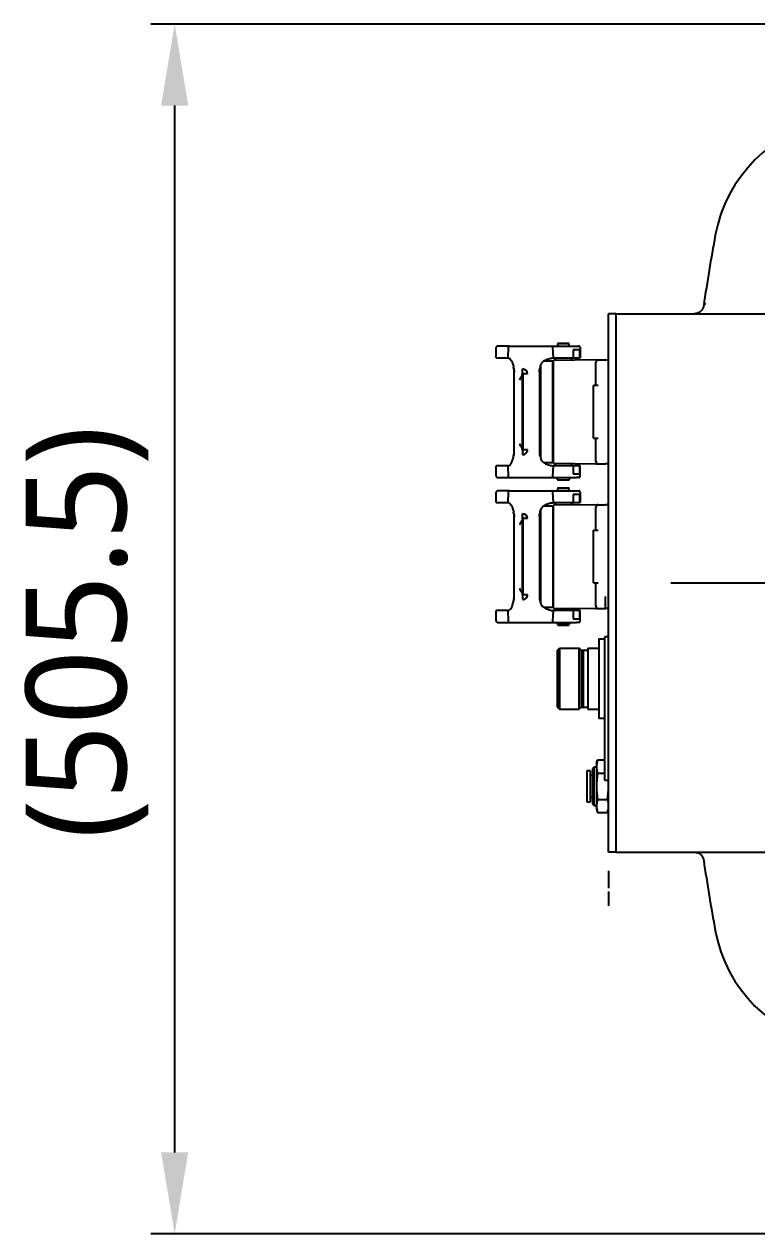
# Model space of a CAD drawing. Header units: millimetres. Extents: x 7426 to 8740, y 124 to 421.
# Drawn here: x 7980.61 to 7995.92, y 163.44 to 188.72 of the extents above; entities that cross this region are included whole.
import ezdxf

# ---------------------------------------------------------------- set-up
doc = ezdxf.new("R2010")
doc.units = ezdxf.units.MM
doc.linetypes.add('CENTER', pattern=[0.6, 0.375, -0.075, 0.075, -0.075])
for name, color, linetype in [('中心线', 7, 'Continuous'), ('外形图', 7, 'Continuous'), ('尺寸标注', 7, 'Continuous')]:
    doc.layers.add(name, color=color, linetype=linetype)
doc.styles.add('微软雅黑', font='msyh.ttc')
doc.dimstyles.new('尺寸标注_1_20比例', dxfattribs={"dimtxt": 2.1, "dimasz": 1.7, "dimexe": 0.5, "dimexo": 0.4, "dimgap": 0.5, "dimtad": 1, "dimdec": 1, "dimlfac": 20, "dimdsep": 46, "dimtxsty": '微软雅黑', "dimcen": 0.09, "dimadec": 0, "dimazin": 0, "dimtp": 0.01, "dimtm": 0.01, "dimtfac": 1, "dimtdec": 1, "dimtofl": 0, "dimtmove": 0, "dimatfit": 3, "dimfxl": 1, "dimtolj": 1, "dimarcsym": 0})

# ---------------------------------------------------------------- blocks, each defined once
blk = doc.blocks.new('*D980')
at = {"layer": 'Defpoints', "color": 0}
for p in [(7983.758, 188.718), (8012.655, 188.718), (8014.725, 163.443)]:
    blk.add_point(p, dxfattribs=at)
at = {"layer": '尺寸标注', "color": 0, "linetype": 'Continuous', "lineweight": -2}
for p, q in [((8012.255, 188.718), (7983.258, 188.718)), ((7983.758, 165.143), (7983.758, 187.018)), ((8014.325, 163.443), (7983.258, 163.443))]:
    blk.add_line(p, q, dxfattribs=at)
at = {"layer": '尺寸标注', "color": 0}
for points in [[(7984.041, 187.018), (7983.475, 187.018), (7983.758, 188.718)], [(7983.475, 165.143), (7984.041, 165.143), (7983.758, 163.443)]]:
    blk.add_solid(points, dxfattribs=at)
at = {"layer": '尺寸标注', "color": 0, "insert": (7980.645, 176.01), "char_height": 2.1, "attachment_point": 2, "rotation": 90, "style": '微软雅黑'}
blk.add_mtext('\\A1;\\A1;(505.5)', dxfattribs=at)

msp = doc.modelspace()

# ---------------------------------------------------------------- linework, layer by layer
at = {"layer": '中心线', "color": 0, "linetype": 'CENTER', "ltscale": 30}
msp.add_line((7994.1241, 177.043), (8075.3804, 177.043), dxfattribs=at)
at = {"layer": '外形图', "color": 0, "linetype": 'Continuous'}
for p, q in [((7992.8246, 171.4178), (7992.8246, 182.668)), ((7992.9746, 182.668), (7992.8246, 182.668)), ((7992.9746, 182.668), (7992.9746, 171.4178)), ((7992.9746, 182.668), (7998.818, 182.668)), ((7990.7492, 181.993), (7990.5046, 181.993)), ((7990.7521, 181.993), (7992.1552, 181.993)), ((7991.7696, 182.048), (7991.7596, 182.038)), ((7991.7596, 182.038), (7991.7596, 181.993)), ((7991.9996, 182.038), (7991.7596, 182.038)), ((7991.9896, 182.048), (7991.7696, 182.048)), ((7991.9996, 182.038), (7991.9896, 182.048)), ((7991.9996, 181.993), (7991.9996, 182.038)), ((7992.1552, 181.993), (7992.2024, 181.993)), ((7990.4796, 181.7458), (7990.4796, 181.968)), ((7990.4796, 181.7458), (7990.7188, 181.7458)), ((7990.7252, 181.968), (7990.7188, 181.7458)), ((7990.7252, 181.968), (7990.7281, 181.9679)), ((7990.7267, 181.968), (7990.7252, 181.9672)), ((7991.6768, 181.7458), (7991.6628, 181.968)), ((7991.6768, 181.7458), (7992.2296, 181.7458)), ((7991.6824, 181.6931), (7991.7351, 181.7458)), ((7992.0241, 181.7458), (7992.0724, 181.6975)), ((7992.0823, 181.9159), (7992.0823, 181.7458)), ((7992.2236, 181.9159), (7992.0823, 181.9159)), ((7992.2236, 181.7458), (7992.2236, 181.9159)), ((7992.2296, 181.968), (7992.2296, 181.7458)), ((7990.855, 179.7068), (7990.855, 181.5291)), ((7991.03, 181.4142), (7991.03, 181.514)), ((7991.38, 181.5292), (7991.38, 179.7068)), ((7991.405, 181.5868), (7991.405, 179.6492)), ((7991.4745, 181.6818), (7991.6596, 181.6818)), ((7991.6596, 179.5542), (7991.6596, 181.6818)), ((7991.6596, 181.6293), (7991.6721, 181.6293)), ((7992.5596, 181.703), (7991.6721, 181.693)), ((7991.6721, 179.543), (7991.6721, 181.693)), ((7992.5594, 181.703), (7992.5595, 181.703)), ((7992.5596, 181.703), (7992.7596, 181.703)), ((7992.5596, 181.168), (7992.5596, 181.653)), ((7992.7596, 181.7025), (7992.8246, 181.7025)), ((7991.03, 181.4122), (7991.02, 181.4114)), ((7991.02, 181.4108), (7991.02, 181.4118)), ((7991.02, 181.4114), (7991.0392, 181.4102)), ((7991.0392, 181.4102), (7991.02, 181.4087)), ((7991.02, 181.4081), (7991.02, 181.4095)), ((7991.02, 181.4087), (7991.0392, 181.4075)), ((7991.0392, 181.4075), (7991.02, 181.406)), ((7991.02, 181.4054), (7991.02, 181.4068)), ((7991.02, 181.406), (7991.0392, 181.4048)), ((7991.0392, 181.4048), (7991.02, 181.4033)), ((7991.02, 181.4027), (7991.02, 181.4041)), ((7991.02, 181.4033), (7991.0392, 181.4021)), ((7991.0392, 181.4021), (7991.02, 181.4006)), ((7991.02, 181.4), (7991.02, 181.4014)), ((7991.02, 181.4006), (7991.0392, 181.3994)), ((7991.0392, 181.3994), (7991.02, 181.398)), ((7991.02, 181.3973), (7991.02, 181.3987)), ((7991.02, 181.398), (7991.0392, 181.3967)), ((7991.0392, 181.3967), (7991.02, 181.3953)), ((7991.02, 181.3946), (7991.02, 181.396)), ((7991.02, 181.3953), (7991.0392, 181.394)), ((7991.0392, 181.394), (7991.02, 181.3926)), ((7991.02, 181.392), (7991.02, 181.3933)), ((7991.02, 181.3926), (7991.0392, 181.3913)), ((7991.0392, 181.3913), (7991.02, 181.3899)), ((7991.02, 181.3893), (7991.02, 181.3906)), ((7991.02, 181.3899), (7991.0305, 181.3892)), ((7991.0392, 181.3886), (7991.02, 181.3872)), ((7991.02, 181.3866), (7991.02, 181.3879)), ((7991.02, 181.3872), (7991.0392, 181.386)), ((7991.0392, 181.386), (7991.02, 181.3845)), ((7991.02, 181.3842), (7991.02, 181.3852)), ((7991.02, 181.3845), (7991.03, 181.3839)), ((7991.03, 181.4118), (7991.03, 181.4137)), ((7991.13, 181.4137), (7991.03, 181.4137)), ((7991.03, 181.3821), (7991.03, 181.3839)), ((7991.03, 179.8546), (7991.03, 181.3814)), ((7991.0392, 179.8252), (7991.0392, 181.4108)), ((7992.5096, 180.068), (7992.5096, 181.168)), ((7992.6096, 181.168), (7992.5096, 181.168)), ((7992.5096, 180.068), (7992.6096, 180.068)), ((7992.5596, 179.583), (7992.5596, 180.068)), ((7991.03, 179.8521), (7991.02, 179.8515)), ((7991.02, 179.8507), (7991.02, 179.8518)), ((7991.02, 179.8515), (7991.0392, 179.85)), ((7991.0392, 179.85), (7991.02, 179.8488)), ((7991.02, 179.8481), (7991.02, 179.8494)), ((7991.02, 179.8488), (7991.0392, 179.8473)), ((7991.0305, 179.8468), (7991.02, 179.8461)), ((7991.02, 179.8454), (7991.02, 179.8467)), ((7991.02, 179.8461), (7991.0392, 179.8446)), ((7991.0392, 179.8446), (7991.02, 179.8434)), ((7991.02, 179.8427), (7991.02, 179.844)), ((7991.02, 179.8434), (7991.0392, 179.8419)), ((7991.0392, 179.8419), (7991.02, 179.8407)), ((7991.02, 179.84), (7991.02, 179.8413)), ((7991.02, 179.8407), (7991.0392, 179.8392)), ((7991.0392, 179.8392), (7991.02, 179.838)), ((7991.02, 179.8373), (7991.02, 179.8386)), ((7991.02, 179.838), (7991.0392, 179.8366)), ((7991.0392, 179.8366), (7991.02, 179.8353)), ((7991.02, 179.8346), (7991.02, 179.8359)), ((7991.02, 179.8353), (7991.0392, 179.8339)), ((7991.0392, 179.8339), (7991.02, 179.8326)), ((7991.02, 179.8319), (7991.02, 179.8332)), ((7991.02, 179.8326), (7991.0392, 179.8312)), ((7991.0392, 179.8312), (7991.02, 179.8299)), ((7991.02, 179.8292), (7991.02, 179.8306)), ((7991.02, 179.8299), (7991.0392, 179.8285)), ((7991.0392, 179.8285), (7991.02, 179.8272)), ((7991.02, 179.8265), (7991.02, 179.8279)), ((7991.02, 179.8272), (7991.0392, 179.8258)), ((7991.0392, 179.8258), (7991.02, 179.8246)), ((7991.02, 179.8246), (7991.03, 179.8238)), ((7991.03, 179.8521), (7991.03, 179.8539)), ((7991.03, 179.823), (7991.03, 179.8242)), ((7991.03, 179.8228), (7991.03, 179.8223)), ((7990.4796, 179.268), (7990.4796, 179.4901)), ((7990.7188, 179.4901), (7990.4796, 179.4901)), ((7990.7188, 179.4901), (7990.7252, 179.268)), ((7991.6596, 179.5542), (7991.4745, 179.5542)), ((7991.6721, 179.6067), (7991.6596, 179.6067)), ((7991.6628, 179.268), (7991.6768, 179.4901)), ((7991.6721, 179.543), (7992.5596, 179.533)), ((7992.2296, 179.4901), (7991.6768, 179.4901)), ((7991.6824, 179.5429), (7991.7351, 179.4901)), ((7992.0241, 179.4901), (7992.0724, 179.5385)), ((7992.0823, 179.4901), (7992.0823, 179.3201)), ((7992.2236, 179.3201), (7992.2236, 179.4901)), ((7992.2296, 179.268), (7992.2296, 179.4901)), ((7992.5595, 179.533), (7992.5594, 179.533)), ((7992.5596, 179.533), (7992.7596, 179.533)), ((7992.8246, 179.5335), (7992.7596, 179.5335)), ((7990.5046, 179.243), (7992.1552, 179.243)), ((7990.7267, 179.268), (7990.7252, 179.2687)), ((7990.7252, 179.268), (7990.7281, 179.268)), ((7991.7596, 179.198), (7991.7596, 179.243)), ((7991.9996, 179.243), (7991.9996, 179.198)), ((7992.0823, 179.3201), (7992.2236, 179.3201)), ((7992.2042, 179.243), (7992.1552, 179.243)), ((7990.7492, 178.968), (7990.5046, 178.968)), ((7990.7521, 178.968), (7992.1551, 178.968)), ((7991.7696, 179.188), (7991.7596, 179.198)), ((7991.7596, 179.198), (7991.9996, 179.198)), ((7991.7696, 179.023), (7991.7596, 179.013)), ((7991.7596, 179.013), (7991.7596, 178.968)), ((7991.9996, 179.013), (7991.7596, 179.013)), ((7991.9896, 179.188), (7991.7696, 179.188)), ((7991.9896, 179.023), (7991.7696, 179.023)), ((7991.9996, 179.198), (7991.9896, 179.188)), ((7991.9996, 179.013), (7991.9896, 179.023)), ((7991.9996, 178.968), (7991.9996, 179.013)), ((7992.1552, 178.968), (7992.2024, 178.968)), ((7990.4796, 178.7208), (7990.4796, 178.943)), ((7990.4796, 178.7208), (7990.7188, 178.7208)), ((7990.7252, 178.9429), (7990.7188, 178.7208)), ((7991.6768, 178.7208), (7991.6628, 178.9429)), ((7991.6768, 178.7208), (7992.2296, 178.7208)), ((7991.6792, 178.668), (7991.7331, 178.7208)), ((7992.026, 178.7208), (7992.0754, 178.6725)), ((7992.0823, 178.8908), (7992.0823, 178.7208)), ((7992.2236, 178.8908), (7992.0823, 178.8908)), ((7992.2236, 178.7208), (7992.2236, 178.8908)), ((7992.2296, 178.943), (7992.2296, 178.7208)), ((7990.855, 176.6818), (7990.855, 178.5041)), ((7991.38, 178.5041), (7991.38, 176.6817)), ((7991.405, 178.5618), (7991.405, 176.624)), ((7991.4741, 178.6567), (7991.6596, 178.6567)), ((7991.6596, 178.6567), (7991.6596, 176.5292)), ((7991.6596, 178.6042), (7991.6721, 178.6042)), ((7992.5596, 178.678), (7991.6721, 178.668)), ((7991.6721, 176.5179), (7991.6721, 178.668)), ((7992.5596, 178.678), (7992.7596, 178.678)), ((7992.5596, 178.1429), (7992.5596, 178.6279)), ((7992.7596, 178.6785), (7992.8246, 178.6785)), ((7991.03, 178.3871), (7991.02, 178.3864)), ((7991.02, 178.3857), (7991.02, 178.3867)), ((7991.02, 178.3864), (7991.0392, 178.3851)), ((7991.0392, 178.3851), (7991.02, 178.3837)), ((7991.02, 178.3837), (7991.0392, 178.3824)), ((7991.0392, 178.3824), (7991.02, 178.381)), ((7991.02, 178.381), (7991.0392, 178.3797)), ((7991.0392, 178.3797), (7991.02, 178.3783)), ((7991.02, 178.3783), (7991.0392, 178.3771)), ((7991.0392, 178.3771), (7991.02, 178.3756)), ((7991.02, 178.3756), (7991.0392, 178.3744)), ((7991.0392, 178.3744), (7991.02, 178.3729)), ((7991.02, 178.3729), (7991.0392, 178.3717)), ((7991.0392, 178.3717), (7991.02, 178.3702)), ((7991.02, 178.3702), (7991.0392, 178.369)), ((7991.0392, 178.369), (7991.02, 178.3675)), ((7991.02, 178.3675), (7991.0392, 178.3663)), ((7991.0392, 178.3663), (7991.02, 178.3648)), ((7991.02, 178.3648), (7991.0392, 178.3636)), ((7991.0392, 178.3636), (7991.02, 178.3621)), ((7991.02, 178.3621), (7991.0392, 178.3609)), ((7991.0392, 178.3609), (7991.02, 178.3594)), ((7991.02, 178.3594), (7991.03, 178.3588)), ((7991.03, 178.3894), (7991.0299, 178.3916)), ((7991.03, 178.3857), (7991.03, 178.3887)), ((7991.13, 178.3887), (7991.03, 178.3887)), ((7991.03, 178.357), (7991.03, 178.3588)), ((7991.03, 176.8296), (7991.03, 178.3563)), ((7991.0392, 176.8001), (7991.0392, 178.3857)), ((7992.5096, 177.0429), (7992.5096, 178.1429)), ((7992.5096, 178.1429), (7992.6096, 178.1429)), ((7992.5096, 177.0429), (7992.6096, 177.0429)), ((7992.5596, 176.5579), (7992.5596, 177.0429)), ((7991.03, 176.8271), (7991.02, 176.8264)), ((7991.02, 176.8264), (7991.0392, 176.825)), ((7991.0392, 176.825), (7991.02, 176.8237)), ((7991.02, 176.8237), (7991.0392, 176.8223)), ((7991.0392, 176.8223), (7991.02, 176.821)), ((7991.02, 176.821), (7991.0392, 176.8196)), ((7991.0392, 176.8196), (7991.02, 176.8183)), ((7991.02, 176.8183), (7991.0392, 176.8169)), ((7991.0392, 176.8169), (7991.02, 176.8157)), ((7991.02, 176.8157), (7991.0392, 176.8142)), ((7991.0392, 176.8142), (7991.02, 176.813)), ((7991.02, 176.813), (7991.0392, 176.8115)), ((7991.0392, 176.8115), (7991.02, 176.8103)), ((7991.02, 176.8103), (7991.0392, 176.8088)), ((7991.0392, 176.8088), (7991.02, 176.8076)), ((7991.02, 176.8076), (7991.0392, 176.8061)), ((7991.0392, 176.8061), (7991.02, 176.8049)), ((7991.02, 176.8049), (7991.0392, 176.8034)), ((7991.0392, 176.8034), (7991.02, 176.8022)), ((7991.02, 176.8022), (7991.0392, 176.8007)), ((7991.0392, 176.8007), (7991.02, 176.7995)), ((7991.02, 176.7995), (7991.03, 176.7987)), ((7991.0298, 176.7975), (7991.03, 176.7972)), ((7991.03, 176.8271), (7991.03, 176.8288)), ((7991.03, 176.7972), (7991.03, 176.8001)), ((7991.13, 176.7972), (7991.03, 176.7972)), ((7992.7596, 176.5082), (7992.7596, 176.7582)), ((7990.4796, 176.2429), (7990.4796, 176.4651)), ((7990.7188, 176.4651), (7990.4796, 176.4651)), ((7990.7188, 176.4651), (7990.7252, 176.2429)), ((7991.6596, 176.5292), (7991.4741, 176.5292)), ((7991.6721, 176.5817), (7991.6596, 176.5817)), ((7991.6628, 176.2429), (7991.6768, 176.4651)), ((7991.6721, 176.5179), (7992.5596, 176.5079)), ((7992.2296, 176.4651), (7991.6768, 176.4651)), ((7991.6792, 176.5178), (7991.7331, 176.4651)), ((7992.026, 176.4651), (7992.0754, 176.5134)), ((7992.0823, 176.4651), (7992.0823, 176.2951)), ((7992.2236, 176.2951), (7992.2236, 176.4651)), ((7992.2296, 176.2429), (7992.2296, 176.4651)), ((7992.5596, 176.5079), (7992.7596, 176.5079)), ((7992.8246, 176.5084), (7992.7596, 176.5084)), ((7990.5046, 176.2179), (7990.7492, 176.2179)), ((7990.7521, 176.2179), (7992.1551, 176.2179)), ((7991.7596, 176.1729), (7991.7596, 176.2179)), ((7991.7596, 176.1729), (7991.7696, 176.1629)), ((7991.7596, 176.1729), (7991.9996, 176.1729)), ((7991.9896, 176.1629), (7991.9996, 176.1729)), ((7991.9996, 176.2179), (7991.9996, 176.1729)), ((7992.0823, 176.2951), (7992.2236, 176.2951)), ((7992.2042, 176.2179), (7992.1552, 176.2179)), ((7991.7696, 176.1629), (7991.9896, 176.1629)), ((7992.7496, 172.9179), (7992.7496, 175.9179)), ((7992.8246, 175.9179), (7992.7496, 175.9179)), ((7991.7746, 175.6529), (7991.7996, 175.6779)), ((7991.7996, 175.6779), (7991.7996, 174.4079)), ((7991.7996, 175.6779), (7992.2121, 175.6779)), ((7992.2121, 174.4079), (7992.2121, 175.6779)), ((7992.2496, 175.6404), (7992.2121, 175.6779)), ((7992.3896, 175.6779), (7992.3896, 174.4079)), ((7992.3896, 175.6779), (7992.6246, 175.6779)), ((7992.6246, 175.8754), (7992.6246, 174.2104)), ((7992.6246, 175.8754), (7992.7496, 175.8754)), ((7991.7496, 175.6404), (7991.7496, 174.4454)), ((7991.7496, 175.6404), (7991.7746, 175.6404)), ((7991.7746, 175.6529), (7991.7746, 174.4329)), ((7992.2496, 175.6404), (7992.2496, 174.4454)), ((7992.2496, 175.6404), (7992.3896, 175.6404)), ((7992.2931, 175.6333), (7992.2931, 174.4525)), ((7991.7496, 174.4454), (7991.7746, 174.4454)), ((7991.7746, 174.4329), (7991.7996, 174.4079)), ((7991.7996, 174.4079), (7992.2121, 174.4079)), ((7992.2496, 174.4454), (7992.2121, 174.4079)), ((7992.2496, 174.4454), (7992.3896, 174.4454)), ((7992.3896, 174.4079), (7992.6246, 174.4079)), ((7992.7496, 174.2104), (7992.6246, 174.2104)), ((7992.5228, 173.1929), (7992.4921, 173.1622)), ((7992.4921, 173.1622), (7992.4921, 172.4235)), ((7992.5228, 172.3928), (7992.5228, 173.1929)), ((7992.5746, 173.1929), (7992.5228, 173.1929)), ((7992.5746, 173.2679), (7992.5943, 173.3413)), ((7992.5746, 173.2679), (7992.5746, 172.3178)), ((7992.7496, 173.3413), (7992.5943, 173.3413)), ((7992.3721, 173.1179), (7992.3721, 172.4678)), ((7992.4471, 173.1179), (7992.3721, 173.1179)), ((7992.4471, 172.4678), (7992.4471, 173.1179)), ((7992.4921, 173.0166), (7992.4471, 173.0166)), ((7992.5943, 173.0671), (7992.7496, 173.0671)), ((7992.8246, 172.9179), (7992.7496, 172.9179)), ((7992.3721, 172.4678), (7992.4471, 172.4678)), ((7992.4471, 172.5691), (7992.4921, 172.5691)), ((7992.4921, 172.4235), (7992.5228, 172.3928)), ((7992.5228, 172.3928), (7992.5746, 172.3928)), ((7992.5943, 172.5186), (7992.8049, 172.5186)), ((7992.5746, 172.3178), (7992.5943, 172.2444)), ((7992.5943, 172.2444), (7992.8049, 172.2444)), ((7992.8246, 172.3178), (7992.8049, 172.2444)), ((7992.9746, 171.4178), (7992.8246, 171.4178)), ((7992.9746, 171.4178), (7998.8163, 171.4178)), ((7994.8128, 171.2451), (7994.8127, 171.2457)), ((7994.8188, 171.2042), (7994.8197, 171.2043)), ((7994.8203, 171.2044), (7994.8208, 171.2044)), ((7992.8246, 171.0301), (7992.8246, 170.6682)), ((7992.8246, 170.5928), (7992.8246, 170.2928))]:
    msp.add_line(p, q, dxfattribs=at)
for points in [[(7994.8128, 182.8407), (7994.812, 182.8357), (7994.8111, 182.8307), (7994.8101, 182.8255), (7994.8089, 182.8201), (7994.8075, 182.8146), (7994.8058, 182.8086), (7994.8038, 182.8023), (7994.8016, 182.7957), (7994.7989, 182.7889), (7994.7959, 182.7819), (7994.7926, 182.7748), (7994.7888, 182.7676), (7994.7846, 182.7602), (7994.7797, 182.7527), (7994.7742, 182.745), (7994.768, 182.7371), (7994.7608, 182.7291), (7994.7526, 182.7209), (7994.7431, 182.7126), (7994.732, 182.7042), (7994.7177, 182.6951), (7994.7015, 182.6867), (7994.6865, 182.6805), (7994.6726, 182.676), (7994.6598, 182.6727), (7994.6481, 182.6705), (7994.6376, 182.6691), (7994.6287, 182.6683), (7994.6218, 182.668)], [(7994.6204, 171.4178), (7994.6253, 171.4177), (7994.6318, 171.4173), (7994.6397, 171.4165), (7994.6487, 171.4152), (7994.6594, 171.4132), (7994.6715, 171.4102), (7994.6846, 171.406), (7994.6987, 171.4004), (7994.7138, 171.393), (7994.7299, 171.3831), (7994.747, 171.37), (7994.7643, 171.353), (7994.7777, 171.336), (7994.7876, 171.3205), (7994.7946, 171.3069), (7994.8001, 171.2941), (7994.8045, 171.2816), (7994.8079, 171.2696), (7994.8105, 171.2582), (7994.8124, 171.2475), (7994.8127, 171.2457)]]:
    msp.add_lwpolyline(points, dxfattribs=at)
for centre, radius, start, end in [((7998.0057, 183.7621), 3.0001, 100.46271, 169.53729), ((8034.3911, 177.0429), 40.0007, 169.53729, 171.66605), ((7994.6169, 182.4444), 0.4817, 59.93663, 62.0524), ((7990.5046, 181.968), 0.025, 90, 180), ((7992.2046, 181.968), 0.025, 0, 90.01563), ((7989.8719, 181.3653), 0.9848, 10.24021, 10.75371), ((7989.666, 181.3287), 1.194, 8.84476, 10.20979), ((7991.0299, 181.4138), 0.1001, 359.93073, 89.9293), ((7991.9498, 181.4345), 0.5668, 169.21292, 170.83485), ((7991.8557, 181.4521), 0.4712, 168.57147, 169.17668), ((7992.6096, 181.653), 0.05, 90, 180.00119), ((7989.6659, 179.9072), 1.194, 349.79022, 351.15525), ((7991.9502, 179.8016), 0.5672, 189.15835, 190.78687), ((7989.8718, 179.8707), 0.9849, 349.24752, 349.75977), ((7991.856, 179.784), 0.4715, 190.82361, 191.41858), ((7992.6096, 179.583), 0.05, 179.99881, 270), ((7990.5046, 179.268), 0.025, 180, 270), ((7992.2046, 179.268), 0.025, 269.98437, 0), ((7990.5046, 178.943), 0.025, 89.99982, 180), ((7992.2046, 178.943), 0.025, 0, 90.01563), ((7989.8587, 178.3378), 0.9983, 10.24247, 10.56481), ((7989.6635, 178.3033), 1.1965, 8.83035, 10.2083), ((7991.0299, 178.3888), 0.1001, 359.93188, 89.9283), ((7991.9638, 178.4069), 0.5811, 169.22246, 171.08224), ((7991.8692, 178.4244), 0.4848, 169.00382, 169.16705), ((7992.6096, 178.628), 0.05, 90, 180.00126), ((7989.6592, 176.8833), 1.2008, 349.794, 351.19849), ((7991.9628, 176.7788), 0.5801, 188.93375, 190.7783), ((7989.8482, 176.85), 1.0089, 349.57835, 349.75648), ((7991.8684, 176.7613), 0.4841, 190.83253, 191.01976), ((7992.6096, 176.5579), 0.05, 179.99874, 270), ((7990.5046, 176.2429), 0.025, 180, 270.00018), ((7992.2046, 176.2429), 0.025, 269.98437, 0), ((7990.9865, 172.7917), 1.8381, 0.03587, 3.92784), ((8034.3911, 177.0429), 40.0007, 188.33395, 190.46271), ((7998.0057, 170.3238), 3.0001, 190.46271, 259.53729)]:
    msp.add_arc(centre, radius, start, end, dxfattribs=at)
for points, knots in [([(7994.8188, 182.8815), (7994.8185, 182.8793), (7994.8322, 182.8784), (7994.8368, 182.8729), (7994.8426, 182.8699)], [0, 0, 0, 0, 0.2579155, 1, 1, 1, 1]), ([(7990.7492, 181.993), (7990.743, 181.993), (7990.7301, 181.9874), (7990.7252, 181.9743), (7990.7252, 181.968)], [0, 0, 0, 0, 0.4923846, 1, 1, 1, 1]), ([(7991.6628, 181.968), (7991.6628, 181.9742), (7991.6591, 181.9867), (7991.6471, 181.993), (7991.6416, 181.993)], [0, 0, 0, 0, 0.5289824, 1, 1, 1, 1]), ([(7990.7188, 181.7458), (7990.7484, 181.7458), (7990.7941, 181.7007), (7990.8217, 181.627), (7990.8341, 181.5768), (7990.8394, 181.5491)], [0, 0, 0, 0, 0.3673338, 0.650854, 1, 1, 1, 1]), ([(7990.7281, 181.9683), (7990.7279, 181.9683), (7990.7274, 181.9683), (7990.7269, 181.9681), (7990.7267, 181.968)], [0, 0, 0, 0, 0.4867149, 1, 1, 1, 1]), ([(7991.3939, 181.5454), (7991.4008, 181.5793), (7991.4177, 181.6294), (7991.4647, 181.6779), (7991.5198, 181.7099), (7991.5907, 181.7347), (7991.6492, 181.7458), (7991.6768, 181.7458)], [0, 0, 0, 0, 0.2756552, 0.4029455, 0.5305611, 0.7801336, 1, 1, 1, 1]), ([(7990.9968, 181.3482), (7990.9917, 181.3373), (7990.9785, 181.3165), (7990.9673, 181.2945), (7990.9623, 181.283)], [0, 0, 0, 0, 0.4877705, 1, 1, 1, 1]), ([(7991.03, 181.3814), (7991.0267, 181.3806), (7991.0118, 181.3741), (7991.0021, 181.3596), (7990.9968, 181.3482)], [0, 0, 0, 0, 0.21154, 1, 1, 1, 1]), ([(7990.9968, 179.8877), (7990.9943, 179.893), (7990.9823, 179.9144), (7990.9698, 179.9357), (7990.9623, 179.953)], [0, 0, 0, 0, 0.2335279, 1, 1, 1, 1]), ([(7990.9968, 179.8877), (7990.9988, 179.8834), (7991.0063, 179.8697), (7991.0191, 179.8571), (7991.03, 179.8546)], [0, 0, 0, 0, 0.2987799, 1, 1, 1, 1]), ([(7991.0298, 179.8216), (7991.0296, 179.8213), (7991.0306, 179.8198), (7991.0292, 179.8187), (7991.0294, 179.8179)], [0, 0, 0, 0, 0.3613302, 1, 1, 1, 1]), ([(7991.0294, 179.8179), (7991.0295, 179.8175), (7991.03, 179.8166), (7991.0305, 179.8158), (7991.0306, 179.8152)], [0, 0, 0, 0, 0.476028, 1, 1, 1, 1]), ([(7991.0306, 179.8152), (7991.0309, 179.8131), (7991.0293, 179.8082), (7991.0305, 179.7959), (7991.0294, 179.767), (7991.03, 179.7408), (7991.0301, 179.7219)], [0, 0, 0, 0, 0.0694246, 0.1594889, 0.3939284, 1, 1, 1, 1]), ([(7991.03, 179.8219), (7991.0301, 179.8219), (7991.0302, 179.8221), (7991.03, 179.8222), (7991.03, 179.8223)], [0, 0, 0, 0, 0.4777501, 1, 1, 1, 1]), ([(7991.0301, 179.7219), (7991.0556, 179.7219), (7991.1087, 179.7435), (7991.13, 179.7967), (7991.13, 179.8223)], [0, 0, 0, 0, 0.4993196, 1, 1, 1, 1]), ([(7991.0373, 179.8223), (7991.0364, 179.8222), (7991.0343, 179.822), (7991.031, 179.821), (7991.0302, 179.8223)], [0, 0, 0, 0, 0.3775336, 1, 1, 1, 1]), ([(7991.13, 179.8223), (7991.1113, 179.8223), (7991.0854, 179.8225), (7991.0545, 179.822), (7991.0422, 179.8227), (7991.0373, 179.8223)], [0, 0, 0, 0, 0.6030652, 0.8381389, 1, 1, 1, 1]), ([(7990.7188, 179.4901), (7990.7484, 179.4901), (7990.7941, 179.5353), (7990.8217, 179.6089), (7990.8342, 179.6592), (7990.8394, 179.6869)], [0, 0, 0, 0, 0.3673296, 0.6508523, 1, 1, 1, 1]), ([(7991.3939, 179.6906), (7991.4007, 179.6567), (7991.4176, 179.6066), (7991.4647, 179.5581), (7991.5197, 179.5261), (7991.5907, 179.5013), (7991.6492, 179.4901), (7991.6768, 179.4901)], [0, 0, 0, 0, 0.2756714, 0.4029597, 0.5305702, 0.780138, 1, 1, 1, 1]), ([(7990.7252, 179.268), (7990.7252, 179.2616), (7990.7301, 179.2486), (7990.743, 179.243), (7990.7492, 179.243)], [0, 0, 0, 0, 0.5076167, 1, 1, 1, 1]), ([(7990.7281, 179.2677), (7990.7279, 179.2677), (7990.7274, 179.2677), (7990.7269, 179.2679), (7990.7267, 179.268)], [0, 0, 0, 0, 0.4867149, 1, 1, 1, 1]), ([(7991.6628, 179.268), (7991.6628, 179.2617), (7991.6591, 179.2493), (7991.6471, 179.243), (7991.6416, 179.243)], [0, 0, 0, 0, 0.5289731, 1, 1, 1, 1]), ([(7990.7492, 178.968), (7990.743, 178.968), (7990.7301, 178.9624), (7990.7252, 178.9493), (7990.7252, 178.943)], [0, 0, 0, 0, 0.4923815, 1, 1, 1, 1]), ([(7991.6628, 178.9429), (7991.6628, 178.9492), (7991.6591, 178.9616), (7991.6471, 178.968), (7991.6416, 178.968)], [0, 0, 0, 0, 0.5289772, 1, 1, 1, 1]), ([(7990.7188, 178.7208), (7990.7322, 178.7208), (7990.763, 178.708), (7990.7972, 178.6645), (7990.823, 178.5995), (7990.8348, 178.549), (7990.84, 178.5208)], [0, 0, 0, 0, 0.161933, 0.3740658, 0.654668, 1, 1, 1, 1]), ([(7991.3932, 178.5169), (7991.3999, 178.5512), (7991.4163, 178.602), (7991.4631, 178.6517), (7991.5185, 178.6844), (7991.59, 178.7095), (7991.649, 178.7208), (7991.6768, 178.7208)], [0, 0, 0, 0, 0.2763797, 0.4035853, 0.5309786, 0.7803235, 1, 1, 1, 1]), ([(7991.0306, 178.394), (7991.0306, 178.396), (7991.0295, 178.4007), (7991.0304, 178.4129), (7991.0295, 178.4425), (7991.03, 178.4694), (7991.03, 178.4889)], [0, 0, 0, 0, 0.0638868, 0.1503495, 0.3829513, 1, 1, 1, 1]), ([(7990.9968, 178.3232), (7990.9943, 178.318), (7990.9823, 178.2965), (7990.9698, 178.2752), (7990.9623, 178.2579)], [0, 0, 0, 0, 0.2335257, 1, 1, 1, 1]), ([(7991.03, 178.3563), (7991.0267, 178.3555), (7991.0118, 178.3491), (7991.0021, 178.3346), (7990.9968, 178.3232)], [0, 0, 0, 0, 0.2115145, 1, 1, 1, 1]), ([(7991.0299, 178.3916), (7991.03, 178.392), (7991.0303, 178.3927), (7991.0305, 178.3935), (7991.0306, 178.394)], [0, 0, 0, 0, 0.4681931, 1, 1, 1, 1]), ([(7990.9968, 176.8627), (7990.9943, 176.8679), (7990.9823, 176.8893), (7990.9698, 176.9107), (7990.9623, 176.928)], [0, 0, 0, 0, 0.2335257, 1, 1, 1, 1]), ([(7990.9968, 176.8627), (7990.9988, 176.8584), (7991.0063, 176.8446), (7991.0191, 176.8321), (7991.03, 176.8296)], [0, 0, 0, 0, 0.2988096, 1, 1, 1, 1]), ([(7991.0299, 176.7967), (7991.0296, 176.7963), (7991.0306, 176.7948), (7991.029, 176.7938), (7991.0292, 176.793)], [0, 0, 0, 0, 0.3482075, 1, 1, 1, 1]), ([(7991.0292, 176.793), (7991.0294, 176.7925), (7991.03, 176.7917), (7991.0305, 176.7908), (7991.0306, 176.7903)], [0, 0, 0, 0, 0.4757647, 1, 1, 1, 1]), ([(7991.0306, 176.7903), (7991.0308, 176.7893), (7991.0297, 176.7872), (7991.03, 176.7822), (7991.0299, 176.771), (7991.03, 176.7519), (7991.0299, 176.7257), (7991.03, 176.7068), (7991.0301, 176.6969)], [0, 0, 0, 0, 0.032165, 0.0693521, 0.1592103, 0.3935047, 0.6824037, 1, 1, 1, 1]), ([(7991.0306, 176.6969), (7991.056, 176.6969), (7991.1089, 176.7188), (7991.13, 176.7717), (7991.13, 176.7972)], [0, 0, 0, 0, 0.499992, 1, 1, 1, 1]), ([(7990.7188, 176.4651), (7990.7323, 176.4651), (7990.7633, 176.478), (7990.7977, 176.5222), (7990.8235, 176.5879), (7990.8352, 176.6391), (7990.8405, 176.6675)], [0, 0, 0, 0, 0.1615412, 0.3736179, 0.6545182, 1, 1, 1, 1]), ([(7991.3933, 176.6688), (7991.3999, 176.6345), (7991.4164, 176.5837), (7991.4632, 176.5341), (7991.5186, 176.5015), (7991.59, 176.4764), (7991.649, 176.4651), (7991.6768, 176.4651)], [0, 0, 0, 0, 0.2763392, 0.4035491, 0.5309552, 0.7803127, 1, 1, 1, 1]), ([(7990.7252, 176.2429), (7990.7252, 176.2366), (7990.7301, 176.2235), (7990.743, 176.2179), (7990.7492, 176.2179)], [0, 0, 0, 0, 0.5076235, 1, 1, 1, 1]), ([(7991.6628, 176.2429), (7991.6628, 176.2367), (7991.6591, 176.2243), (7991.6471, 176.2179), (7991.6416, 176.2179)], [0, 0, 0, 0, 0.5289718, 1, 1, 1, 1]), ([(7992.5943, 173.3413), (7992.5913, 173.33), (7992.5803, 173.2851), (7992.5746, 173.2388), (7992.5746, 173.2042)], [0, 0, 0, 0, 0.2531835, 1, 1, 1, 1]), ([(7992.5746, 173.2042), (7992.5746, 173.1927), (7992.5764, 173.1465), (7992.5853, 173.1007), (7992.5943, 173.0671)], [0, 0, 0, 0, 0.2479704, 1, 1, 1, 1]), ([(7992.5943, 172.5186), (7992.5913, 172.5073), (7992.5803, 172.4624), (7992.5746, 172.416), (7992.5746, 172.3815)], [0, 0, 0, 0, 0.2531835, 1, 1, 1, 1]), ([(7992.8246, 172.3815), (7992.8246, 172.393), (7992.8228, 172.4392), (7992.8139, 172.485), (7992.8049, 172.5186)], [0, 0, 0, 0, 0.2479704, 1, 1, 1, 1]), ([(7992.8049, 172.2444), (7992.8079, 172.2556), (7992.8188, 172.3001), (7992.8245, 172.3461), (7992.8246, 172.3803)], [0, 0, 0, 0, 0.2531656, 1, 1, 1, 1]), ([(7992.579, 172.3183), (7992.5816, 172.2997), (7992.5864, 172.2749), (7992.5926, 172.2505), (7992.5943, 172.2444)], [0, 0, 0, 0, 0.7481167, 1, 1, 1, 1])]:
    msp.add_open_spline(points, degree=3, knots=knots, dxfattribs=at)
for points in [[(7990.8457, 181.5123), (7990.8492, 181.4902), (7990.8521, 181.468), (7990.855, 181.4458)], [(7991.38, 181.4458), (7991.3831, 181.4722), (7991.3859, 181.4986), (7991.3902, 181.5248)], [(7990.8457, 179.7237), (7990.8492, 179.7458), (7990.8521, 179.7679), (7990.855, 179.7901)], [(7991.38, 179.7901), (7991.3831, 179.7638), (7991.3859, 179.7374), (7991.3902, 179.7113)], [(7990.8458, 178.4869), (7990.8492, 178.4649), (7990.8521, 178.4429), (7990.855, 178.4208)], [(7991.38, 178.4208), (7991.383, 178.4462), (7991.3857, 178.4717), (7991.3897, 178.497)], [(7990.8459, 176.6996), (7990.8493, 176.7214), (7990.8522, 176.7432), (7990.855, 176.7651)], [(7991.38, 176.7651), (7991.383, 176.7396), (7991.3858, 176.7141), (7991.3898, 176.6887)], [(7992.5943, 173.0671), (7992.5821, 172.9763), (7992.5746, 172.8845), (7992.5746, 172.7928)], [(7992.5746, 172.7928), (7992.5746, 172.7012), (7992.5821, 172.6094), (7992.5943, 172.5186)], [(7992.8049, 172.5186), (7992.8171, 172.6094), (7992.8246, 172.7012), (7992.8246, 172.7928)], [(7992.5746, 172.3815), (7992.5746, 172.3604), (7992.5761, 172.3392), (7992.579, 172.3183)]]:
    msp.add_open_spline(points, degree=3, dxfattribs=at)

# ---------------------------------------------------------------- dimensions: what is measured, and where the dimension line sits
at = {"layer": '尺寸标注', "color": 0, "linetype": 'Continuous'}
dim = msp.add_linear_dim(base=(7983.7579, 188.7181), p1=(8014.725, 163.4427), p2=(8012.6548, 188.7181), angle=90, text='\\A1;(505.5)', dimstyle='尺寸标注_1_20比例', dxfattribs=at)
dim.commit()
dim.dimension.update_dxf_attribs({"geometry": '*D980', "text_midpoint": (7983.7579, 176.01), "dimtype": 160})

doc.saveas('drawing.dxf')
